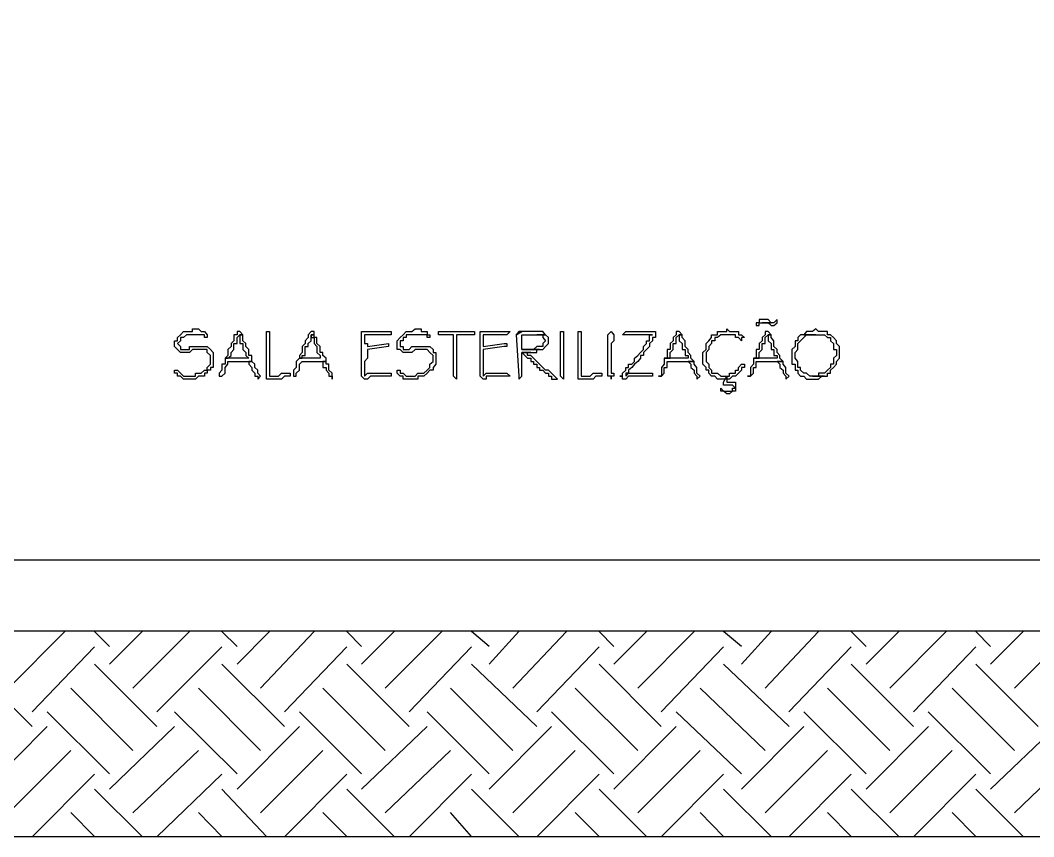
# Model space of a CAD drawing. Header units: millimetres. Extents: x -518.8 to -461.2, y 3.5 to 44.2.
# Drawn here: x -467.855 to -465.681, y 36.909 to 38.66 of the extents above; entities that cross this region are included whole.
import ezdxf

# ---------------------------------------------------------------- set-up
doc = ezdxf.new("R2010")
doc.units = ezdxf.units.MM
doc.header["$MEASUREMENT"] = 0
for name, color, linetype in [('10', 10, 'Continuous'), ('6', 6, 'Continuous'), ('MYSOLIDS', 7, 'Continuous')]:
    doc.layers.add(name, color=color, linetype=linetype)

msp = doc.modelspace()

# ---------------------------------------------------------------- linework, layer by layer
at = {"layer": '10'}
for points in [[(-464.7361, 37.3496), (-469.0963, 37.3496), (-469.0963, 37.3496), (-469.0963, 40.3097)], [(-464.9331, 40.3097), (-464.9331, 37.5022), (-468.9436, 37.5022), (-468.9436, 40.3097)]]:
    msp.add_lwpolyline(points, dxfattribs=at)
at = {"layer": '6'}
for points in [[(-461.203, 40.2578), (-461.203, 39.8436), (-461.8835, 39.8436), (-461.8835, 36.909), (-469.5293, 36.909), (-469.5293, 39.7864), (-480.5489, 39.7864), (-480.5489, 40.2067)], [(-467.8805, 37.2278), (-467.7594, 37.3488)], [(-467.6639, 37.3172), (-467.6963, 37.3488)], [(-467.6639, 37.2789), (-467.594, 37.3488)], [(-467.6136, 37.2278), (-467.4925, 37.3488)], [(-467.3902, 37.3172), (-467.4226, 37.3488)], [(-467.3902, 37.2789), (-467.3203, 37.3488)], [(-467.3399, 37.2278), (-467.2248, 37.3488)], [(-467.1233, 37.3172), (-467.1549, 37.3488)], [(-467.1233, 37.2789), (-467.0534, 37.3488)], [(-467.0722, 37.2278), (-466.9511, 37.3488)], [(-466.8496, 37.3172), (-466.8872, 37.3488)], [(-466.8496, 37.2789), (-466.7857, 37.3488)], [(-466.7985, 37.2278), (-466.6835, 37.3488)], [(-466.582, 37.3172), (-466.6136, 37.3488)], [(-466.582, 37.2789), (-466.5121, 37.3488)], [(-466.5308, 37.2278), (-466.4098, 37.3488)], [(-466.3083, 37.3172), (-466.3466, 37.3488)], [(-466.3083, 37.2789), (-466.2444, 37.3488)], [(-466.2572, 37.2278), (-466.1429, 37.3488)], [(-466.0406, 37.3172), (-466.073, 37.3488)], [(-466.0406, 37.2789), (-465.9707, 37.3488)], [(-465.9902, 37.2278), (-465.8692, 37.3488)], [(-465.7737, 37.3172), (-465.8053, 37.3488)], [(-465.7737, 37.2789), (-465.7038, 37.3488)], [(-465.7226, 37.2278), (-465.6015, 37.3488)], [(-467.8301, 37.1766), (-467.6963, 37.3165)], [(-467.5624, 37.1766), (-467.4226, 37.3165)], [(-467.2887, 37.1766), (-467.1549, 37.3165)], [(-467.0211, 37.1766), (-466.8872, 37.3165)], [(-466.7474, 37.1766), (-466.6136, 37.3165)], [(-466.4805, 37.1766), (-466.3466, 37.3165)], [(-466.2068, 37.1766), (-466.073, 37.3165)], [(-465.9391, 37.1766), (-465.8053, 37.3165)], [(-467.8301, 37.1451), (-467.9632, 37.2789)], [(-467.5624, 37.1451), (-467.6963, 37.2789)], [(-467.2887, 37.1451), (-467.4226, 37.2789)], [(-467.0211, 37.1451), (-467.1549, 37.2789)], [(-466.7474, 37.1451), (-466.8872, 37.2789)], [(-466.4805, 37.1451), (-466.6136, 37.2789)], [(-466.206, 37.1451), (-466.3466, 37.2789)], [(-465.9391, 37.1451), (-466.073, 37.2789)], [(-465.6714, 37.1451), (-465.8053, 37.2789)], [(-467.6136, 37.0939), (-467.7466, 37.2278)], [(-467.3399, 37.0939), (-467.473, 37.2278)], [(-467.0722, 37.0939), (-467.206, 37.2278)], [(-466.7985, 37.0939), (-466.9324, 37.2278)], [(-466.5308, 37.0939), (-466.6647, 37.2278)], [(-466.2572, 37.0939), (-466.397, 37.2278)], [(-465.9902, 37.0939), (-466.1233, 37.2278)], [(-465.7226, 37.0939), (-465.8564, 37.2278)], [(-467.6639, 37.0436), (-467.7978, 37.1766)], [(-467.3902, 37.0436), (-467.5241, 37.1766)], [(-467.1233, 37.0436), (-467.2564, 37.1766)], [(-466.8496, 37.0436), (-466.9827, 37.1766)], [(-466.582, 37.0436), (-466.7158, 37.1766)], [(-466.3083, 37.0436), (-466.4481, 37.1766)], [(-466.0406, 37.0436), (-466.1745, 37.1766)], [(-465.7737, 37.0436), (-465.9075, 37.1766)], [(-467.9316, 37.0112), (-467.7978, 37.1451)], [(-467.6639, 37.0112), (-467.5241, 37.1451)], [(-467.3902, 37.0112), (-467.2564, 37.1451)], [(-467.1233, 37.0112), (-466.9827, 37.1451)], [(-466.8496, 37.0112), (-466.7158, 37.1451)], [(-466.582, 37.0112), (-466.4481, 37.1451)], [(-466.3083, 37.0112), (-466.1745, 37.1451)], [(-466.0406, 37.0112), (-465.9068, 37.1451)], [(-465.7737, 37.0112), (-465.6331, 37.1451)], [(-467.8805, 36.9601), (-467.7466, 37.0939)], [(-467.6136, 36.9601), (-467.473, 37.0939)], [(-467.3399, 36.9601), (-467.206, 37.0939)], [(-467.0722, 36.9601), (-466.9324, 37.0939)], [(-466.7985, 36.9601), (-466.6647, 37.0939)], [(-466.5308, 36.9601), (-466.397, 37.0939)], [(-466.2572, 36.9601), (-466.1233, 37.0939)], [(-465.9902, 36.9601), (-465.8564, 37.0939)], [(-465.7226, 36.9601), (-465.5827, 37.0939)], [(-467.8301, 36.909), (-467.6963, 37.0428)], [(-467.5624, 36.909), (-467.4226, 37.0428)], [(-467.2887, 36.909), (-467.1549, 37.0428)], [(-467.0211, 36.909), (-466.8872, 37.0428)], [(-466.7474, 36.909), (-466.6136, 37.0428)], [(-466.4805, 36.909), (-466.3466, 37.0428)], [(-466.2068, 36.909), (-466.073, 37.0428)], [(-465.9391, 36.909), (-465.8053, 37.0428)], [(-467.594, 36.9097), (-467.6963, 37.0112)], [(-467.3271, 36.9097), (-467.4226, 37.0112)], [(-467.0534, 36.9097), (-467.1549, 37.0112)], [(-466.7857, 36.9097), (-466.8872, 37.0112)], [(-466.5121, 36.9097), (-466.6136, 37.0112)], [(-466.2444, 36.9097), (-466.3466, 37.0112)], [(-465.9707, 36.9097), (-466.073, 37.0112)], [(-465.7038, 36.9097), (-465.8053, 37.0112)], [(-467.6963, 36.9097), (-467.7466, 36.9609)], [(-467.4226, 36.9097), (-467.473, 36.9609)], [(-467.1549, 36.9097), (-467.206, 36.9609)], [(-466.8872, 36.9097), (-466.9324, 36.9609)], [(-466.6136, 36.9097), (-466.6647, 36.9609)], [(-466.3466, 36.9097), (-466.397, 36.9609)], [(-466.073, 36.9097), (-466.1233, 36.9609)], [(-465.8053, 36.9097), (-465.8564, 36.9609)]]:
    msp.add_lwpolyline(points, dxfattribs=at)
at = {"layer": 'MYSOLIDS'}
for points in [[(-466.2639, 38.018), (-466.2639, 38.018), (-466.2639, 38.018), (-466.2699, 38.018), (-466.2699, 38.0112), (-466.2767, 38.0112), (-466.2767, 38.0052), (-466.2699, 38.0052), (-466.2699, 38.0052), (-466.2699, 38.0112), (-466.2639, 38.0112), (-466.2639, 38.0112), (-466.2444, 38.0112), (-466.2511, 38.018), (-466.2511, 38.018), (-466.2572, 38.018), (-466.2639, 38.018), (-466.2639, 38.018)], [(-466.2444, 38.0112), (-466.2639, 38.0112), (-466.2639, 38.0112), (-466.2572, 38.0112), (-466.2444, 38.0112), (-466.2444, 38.0112), (-466.2444, 38.0112), (-466.2444, 38.0112)], [(-466.2316, 38.018), (-466.2316, 38.018), (-466.2316, 38.018), (-466.2384, 38.0112), (-466.2444, 38.0112), (-466.2572, 38.0112), (-466.2511, 38.0112), (-466.2511, 38.0112), (-466.2444, 38.0052), (-466.2444, 38.0052), (-466.2444, 38.0052), (-466.2384, 38.0052), (-466.2316, 38.0112), (-466.2316, 38.0112), (-466.2316, 38.018), (-466.2316, 38.018), (-466.2316, 38.018), (-466.2316, 38.018)], [(-467.4542, 37.9797), (-467.4602, 37.9797), (-467.4602, 37.9797), (-467.4602, 37.9857), (-467.4602, 37.9857), (-467.4669, 37.9857), (-467.4669, 37.9857), (-467.473, 37.9857), (-467.4797, 37.9857), (-467.4797, 37.9857), (-467.4857, 37.9857), (-467.4857, 37.9857), (-467.4925, 37.9857), (-467.4985, 37.9857), (-467.4985, 37.9857), (-467.5053, 37.9797), (-467.5113, 37.9797), (-467.5113, 37.9729), (-467.5113, 37.9729), (-467.5181, 37.9669), (-467.5181, 37.9669), (-467.5113, 37.9601), (-467.5113, 37.9601), (-467.5113, 37.9541), (-467.5053, 37.9541), (-467.5053, 37.9541), (-467.4985, 37.9541), (-467.4925, 37.9541), (-467.4925, 37.9601), (-467.4857, 37.9601), (-467.4857, 37.9601), (-467.4797, 37.9601), (-467.473, 37.9601), (-467.4669, 37.9601), (-467.4669, 37.9601), (-467.4602, 37.9601), (-467.4542, 37.9601), (-467.4542, 37.9601), (-467.4474, 37.9541), (-467.4474, 37.9541), (-467.4414, 37.9473), (-467.4414, 37.9473), (-467.4414, 37.9413), (-467.4414, 37.9353), (-467.4414, 37.9353), (-467.4414, 37.9285), (-467.4414, 37.9285), (-467.4414, 37.9225), (-467.4414, 37.9157), (-467.4474, 37.9157), (-467.4474, 37.9097), (-467.4542, 37.9097), (-467.4542, 37.903), (-467.4542, 37.903), (-467.4602, 37.903), (-467.4602, 37.8969), (-467.4669, 37.8969), (-467.473, 37.8969), (-467.473, 37.8969), (-467.4797, 37.8902), (-467.4857, 37.8902), (-467.4925, 37.8902), (-467.4925, 37.8902), (-467.4985, 37.8902), (-467.4985, 37.8902), (-467.5053, 37.8902), (-467.5113, 37.8969), (-467.5181, 37.8969), (-467.5181, 37.8969), (-467.5181, 37.903), (-467.5241, 37.903), (-467.5241, 37.9097), (-467.5241, 37.9097), (-467.5241, 37.9097), (-467.5241, 37.9097), (-467.5241, 37.9097), (-467.5241, 37.9097), (-467.5181, 37.9097), (-467.5181, 37.9097), (-467.5181, 37.9097), (-467.5181, 37.9097), (-467.5113, 37.903), (-467.5113, 37.903), (-467.5113, 37.903), (-467.5053, 37.8969), (-467.4985, 37.8969), (-467.4985, 37.8969), (-467.4925, 37.8969), (-467.4857, 37.8969), (-467.4797, 37.8969), (-467.4797, 37.903), (-467.473, 37.903), (-467.4669, 37.903), (-467.4669, 37.903), (-467.4602, 37.9097), (-467.4602, 37.9097), (-467.4542, 37.9097), (-467.4542, 37.9157), (-467.4542, 37.9157), (-467.4474, 37.9225), (-467.4474, 37.9285), (-467.4474, 37.9285), (-467.4474, 37.9353), (-467.4474, 37.9413), (-467.4474, 37.9413), (-467.4542, 37.9473), (-467.4542, 37.9473), (-467.4542, 37.9541), (-467.4602, 37.9541), (-467.4669, 37.9541), (-467.4669, 37.9541), (-467.4669, 37.9541), (-467.473, 37.9541), (-467.4797, 37.9541), (-467.4857, 37.9541), (-467.4925, 37.9473), (-467.4925, 37.9473), (-467.4985, 37.9473), (-467.5053, 37.9473), (-467.5053, 37.9473), (-467.5113, 37.9473), (-467.5181, 37.9541), (-467.5181, 37.9541), (-467.5181, 37.9541), (-467.5241, 37.9601), (-467.5241, 37.9669), (-467.5241, 37.9669), (-467.5241, 37.9729), (-467.5181, 37.9729), (-467.5181, 37.9797), (-467.5181, 37.9797), (-467.5113, 37.9857), (-467.5113, 37.9857), (-467.5053, 37.9924), (-467.5053, 37.9924), (-467.4985, 37.9924), (-467.4925, 37.9924), (-467.4857, 37.9924), (-467.4857, 37.9985), (-467.4797, 37.9985), (-467.4797, 37.9985), (-467.473, 37.9985), (-467.4669, 37.9924), (-467.4669, 37.9924), (-467.4602, 37.9924), (-467.4542, 37.9857), (-467.4542, 37.9857), (-467.4542, 37.9857), (-467.4542, 37.9797), (-467.4542, 37.9797), (-467.4542, 37.9797), (-467.4542, 37.9797), (-467.4542, 37.9797), (-467.4542, 37.9797), (-467.4542, 37.9797)], [(-467.3775, 37.9857), (-467.3842, 37.9857), (-467.3842, 37.9797), (-467.3842, 37.9797), (-467.3842, 37.9729), (-467.3842, 37.9669), (-467.3775, 37.9669), (-467.3775, 37.9601), (-467.3775, 37.9541), (-467.3775, 37.9541), (-467.3714, 37.9473), (-467.3714, 37.9413), (-467.3714, 37.9413), (-467.3647, 37.9353), (-467.4098, 37.9353), (-467.4158, 37.9353), (-467.4158, 37.9285), (-467.4158, 37.9225), (-467.4226, 37.9225), (-467.4226, 37.9157), (-467.4226, 37.9157), (-467.4226, 37.9097), (-467.4286, 37.903), (-467.4286, 37.8969), (-467.4286, 37.8969), (-467.4286, 37.8969), (-467.4226, 37.8969), (-467.4226, 37.8969), (-467.4226, 37.8969), (-467.4158, 37.903), (-467.4158, 37.9097), (-467.4158, 37.9097), (-467.4158, 37.9157), (-467.4158, 37.9157), (-467.4098, 37.9225), (-467.4098, 37.9285), (-467.3647, 37.9285), (-467.3587, 37.9285), (-467.3587, 37.9353), (-467.3587, 37.9413), (-467.3647, 37.9413), (-467.3647, 37.9473), (-467.3647, 37.9473), (-467.3647, 37.9541), (-467.3714, 37.9601), (-467.3714, 37.9601), (-467.3714, 37.9669), (-467.3714, 37.9669), (-467.3775, 37.9729), (-467.3775, 37.9729), (-467.3775, 37.9797), (-467.3775, 37.9797), (-467.3775, 37.9857), (-467.3775, 37.9857)], [(-467.3842, 37.9924), (-467.3902, 37.9924), (-467.3902, 37.9924), (-467.3902, 37.9924), (-467.3902, 37.9857), (-467.397, 37.9857), (-467.397, 37.9797), (-467.397, 37.9729), (-467.403, 37.9669), (-467.403, 37.9601), (-467.4098, 37.9541), (-467.4098, 37.9541), (-467.4098, 37.9473), (-467.4098, 37.9473), (-467.4098, 37.9413), (-467.4158, 37.9353), (-467.4158, 37.9353), (-467.4098, 37.9353), (-467.4098, 37.9353), (-467.403, 37.9413), (-467.403, 37.9413), (-467.403, 37.9473), (-467.397, 37.9541), (-467.397, 37.9541), (-467.397, 37.9601), (-467.397, 37.9601), (-467.397, 37.9669), (-467.3902, 37.9669), (-467.3902, 37.9729), (-467.3902, 37.9797), (-467.3842, 37.9857), (-467.3775, 37.9857), (-467.3842, 37.9924), (-467.3842, 37.9924), (-467.3842, 37.9924), (-467.3842, 37.9924)], [(-467.3203, 37.8969), (-467.3143, 37.8969), (-467.3075, 37.8969), (-467.3075, 37.8969), (-467.3015, 37.8969), (-467.2948, 37.903), (-467.2948, 37.903), (-467.2887, 37.903), (-467.282, 37.903), (-467.282, 37.903), (-467.276, 37.903), (-467.276, 37.903), (-467.276, 37.903), (-467.276, 37.8969), (-467.276, 37.8969), (-467.276, 37.8969), (-467.282, 37.8969), (-467.282, 37.8969), (-467.2887, 37.8969), (-467.2887, 37.8969), (-467.2948, 37.8902), (-467.2948, 37.8902), (-467.3015, 37.8902), (-467.3075, 37.8902), (-467.3143, 37.8902), (-467.3143, 37.8902), (-467.3203, 37.8902), (-467.3203, 37.8902), (-467.3203, 37.8902), (-467.3271, 37.8902), (-467.3271, 37.8902), (-467.3271, 37.8969), (-467.3271, 37.8969), (-467.3271, 37.903), (-467.3271, 37.903), (-467.3271, 37.9097), (-467.3271, 37.9097), (-467.3271, 37.9157), (-467.3271, 37.9225), (-467.3271, 37.9225), (-467.3271, 37.9285), (-467.3271, 37.9353), (-467.3271, 37.9413), (-467.3271, 37.9413), (-467.3271, 37.9473), (-467.3271, 37.9473), (-467.3271, 37.9541), (-467.3271, 37.9601), (-467.3271, 37.9669), (-467.3271, 37.9669), (-467.3271, 37.9729), (-467.3271, 37.9797), (-467.3271, 37.9797), (-467.3271, 37.9857), (-467.3271, 37.9857), (-467.3271, 37.9924), (-467.3271, 37.9924), (-467.3271, 37.9924), (-467.3271, 37.9924), (-467.3203, 37.9924), (-467.3203, 37.9924), (-467.3203, 37.9924), (-467.3203, 37.9924), (-467.3203, 37.9857), (-467.3203, 37.9857), (-467.3203, 37.9797), (-467.3203, 37.9729), (-467.3203, 37.9669), (-467.3203, 37.9669), (-467.3203, 37.9601), (-467.3203, 37.9541), (-467.3203, 37.9473), (-467.3203, 37.9473), (-467.3203, 37.9413), (-467.3203, 37.9413), (-467.3203, 37.9353), (-467.3203, 37.9285), (-467.3203, 37.9225), (-467.3203, 37.9225), (-467.3203, 37.9225), (-467.3203, 37.9157), (-467.3203, 37.9097), (-467.3203, 37.903), (-467.3203, 37.903), (-467.3203, 37.8969), (-467.3203, 37.8969), (-467.3203, 37.8969), (-467.3203, 37.8969)], [(-467.2248, 37.9857), (-467.2316, 37.9857), (-467.2316, 37.9797), (-467.2248, 37.9797), (-467.2248, 37.9729), (-467.2248, 37.9669), (-467.2248, 37.9669), (-467.2188, 37.9601), (-467.2188, 37.9541), (-467.2188, 37.9541), (-467.2188, 37.9473), (-467.2121, 37.9413), (-467.2121, 37.9413), (-467.2121, 37.9353), (-467.2504, 37.9353), (-467.2564, 37.9353), (-467.2632, 37.9285), (-467.2632, 37.9225), (-467.2632, 37.9225), (-467.2632, 37.9157), (-467.2632, 37.9157), (-467.2692, 37.9097), (-467.2692, 37.903), (-467.2692, 37.8969), (-467.2692, 37.8969), (-467.2692, 37.8969), (-467.2632, 37.8969), (-467.2632, 37.8969), (-467.2632, 37.8969), (-467.2632, 37.903), (-467.2564, 37.9097), (-467.2564, 37.9097), (-467.2564, 37.9157), (-467.2564, 37.9157), (-467.2564, 37.9225), (-467.2504, 37.9285), (-467.206, 37.9285), (-467.1993, 37.9285), (-467.1993, 37.9353), (-467.206, 37.9413), (-467.206, 37.9413), (-467.206, 37.9473), (-467.2121, 37.9473), (-467.2121, 37.9541), (-467.2121, 37.9601), (-467.2121, 37.9601), (-467.2188, 37.9669), (-467.2188, 37.9669), (-467.2188, 37.9729), (-467.2188, 37.9729), (-467.2188, 37.9797), (-467.2248, 37.9797), (-467.2248, 37.9857), (-467.2248, 37.9857)], [(-467.2316, 37.9924), (-467.2316, 37.9924), (-467.2316, 37.9924), (-467.2316, 37.9924), (-467.2376, 37.9857), (-467.2376, 37.9857), (-467.2376, 37.9797), (-467.2444, 37.9729), (-467.2444, 37.9669), (-467.2504, 37.9601), (-467.2504, 37.9541), (-467.2504, 37.9541), (-467.2504, 37.9473), (-467.2504, 37.9473), (-467.2564, 37.9413), (-467.2564, 37.9353), (-467.2564, 37.9353), (-467.2504, 37.9353), (-467.2504, 37.9353), (-467.2504, 37.9413), (-467.2444, 37.9413), (-467.2444, 37.9473), (-467.2444, 37.9541), (-467.2444, 37.9541), (-467.2444, 37.9601), (-467.2376, 37.9601), (-467.2376, 37.9669), (-467.2376, 37.9669), (-467.2316, 37.9729), (-467.2316, 37.9797), (-467.2316, 37.9857), (-467.2248, 37.9857), (-467.2248, 37.9924), (-467.2248, 37.9924), (-467.2316, 37.9924), (-467.2316, 37.9924)], [(-467.1105, 37.9601), (-467.0654, 37.9669), (-467.0654, 37.9669), (-467.0654, 37.9669), (-467.0654, 37.9669), (-467.0654, 37.9601), (-467.0654, 37.9601), (-467.0654, 37.9601), (-467.0654, 37.9601), (-467.0654, 37.9601), (-467.0654, 37.9601), (-467.1105, 37.9541), (-467.1105, 37.9541), (-467.1105, 37.9541), (-467.1105, 37.9473), (-467.1105, 37.9473), (-467.1105, 37.9473), (-467.1105, 37.9413), (-467.1105, 37.9353), (-467.1166, 37.9285), (-467.1166, 37.9285), (-467.1166, 37.9225), (-467.1166, 37.9225), (-467.1166, 37.9157), (-467.1166, 37.9097), (-467.1166, 37.903), (-467.1166, 37.903), (-467.1166, 37.8969), (-467.1105, 37.903), (-467.1038, 37.903), (-467.1038, 37.903), (-467.0978, 37.903), (-467.091, 37.903), (-467.085, 37.903), (-467.085, 37.903), (-467.0782, 37.903), (-467.0782, 37.903), (-467.0722, 37.903), (-467.0654, 37.903), (-467.0654, 37.903), (-467.0594, 37.903), (-467.0594, 37.903), (-467.0594, 37.8969), (-467.0594, 37.8969), (-467.0594, 37.8969), (-467.0654, 37.8969), (-467.0722, 37.8969), (-467.0782, 37.8969), (-467.0782, 37.8969), (-467.085, 37.8969), (-467.085, 37.8969), (-467.091, 37.8969), (-467.0978, 37.8969), (-467.1038, 37.8969), (-467.1038, 37.8969), (-467.1105, 37.8902), (-467.1105, 37.8902), (-467.1166, 37.8902), (-467.1166, 37.8902), (-467.1233, 37.8969), (-467.1233, 37.8969), (-467.1233, 37.8969), (-467.1233, 37.8969), (-467.1233, 37.903), (-467.1233, 37.903), (-467.1233, 37.9097), (-467.1233, 37.9157), (-467.1233, 37.9157), (-467.1233, 37.9225), (-467.1233, 37.9285), (-467.1233, 37.9353), (-467.1233, 37.9353), (-467.1233, 37.9413), (-467.1233, 37.9473), (-467.1233, 37.9473), (-467.1233, 37.9541), (-467.1233, 37.9601), (-467.1233, 37.9601), (-467.1233, 37.9669), (-467.1233, 37.9729), (-467.1233, 37.9797), (-467.1233, 37.9797), (-467.1233, 37.9857), (-467.1233, 37.9857), (-467.1233, 37.9857), (-467.1233, 37.9924), (-467.1233, 37.9924), (-467.1166, 37.9924), (-467.1166, 37.9924), (-467.1105, 37.9924), (-467.1038, 37.9924), (-467.1038, 37.9924), (-467.1038, 37.9924), (-467.0978, 37.9924), (-467.091, 37.9924), (-467.091, 37.9924), (-467.085, 37.9924), (-467.0782, 37.9924), (-467.0782, 37.9924), (-467.0722, 37.9924), (-467.0654, 37.9924), (-467.0654, 37.9924), (-467.0654, 37.9924), (-467.0594, 37.9924), (-467.0594, 37.9924), (-467.0594, 37.9924), (-467.0594, 37.9924), (-467.0594, 37.9924), (-467.0594, 37.9857), (-467.0654, 37.9857), (-467.0654, 37.9857), (-467.0722, 37.9857), (-467.0782, 37.9857), (-467.085, 37.9857), (-467.091, 37.9857), (-467.0978, 37.9857), (-467.1038, 37.9857), (-467.1105, 37.9857), (-467.1105, 37.9857), (-467.1166, 37.9857), (-467.1166, 37.9797), (-467.1166, 37.9729), (-467.1166, 37.9729), (-467.1166, 37.9669), (-467.1105, 37.9669), (-467.1105, 37.9601), (-467.1105, 37.9601), (-467.1105, 37.9601), (-467.1105, 37.9601)], [(-466.9827, 37.9797), (-466.9827, 37.9797), (-466.9827, 37.9797), (-466.9827, 37.9857), (-466.9827, 37.9857), (-466.9895, 37.9857), (-466.9895, 37.9857), (-466.9955, 37.9857), (-467.0023, 37.9857), (-467.0023, 37.9857), (-467.0083, 37.9857), (-467.0151, 37.9857), (-467.0151, 37.9857), (-467.0211, 37.9857), (-467.0278, 37.9857), (-467.0278, 37.9797), (-467.0339, 37.9797), (-467.0339, 37.9729), (-467.0406, 37.9729), (-467.0406, 37.9669), (-467.0406, 37.9669), (-467.0406, 37.9601), (-467.0339, 37.9601), (-467.0339, 37.9541), (-467.0278, 37.9541), (-467.0278, 37.9541), (-467.0211, 37.9541), (-467.0211, 37.9541), (-467.0151, 37.9601), (-467.0083, 37.9601), (-467.0083, 37.9601), (-467.0023, 37.9601), (-466.9955, 37.9601), (-466.9955, 37.9601), (-466.9895, 37.9601), (-466.9827, 37.9601), (-466.9827, 37.9601), (-466.9767, 37.9601), (-466.9699, 37.9541), (-466.9699, 37.9541), (-466.9699, 37.9473), (-466.9639, 37.9473), (-466.9639, 37.9413), (-466.9639, 37.9353), (-466.9639, 37.9353), (-466.9639, 37.9285), (-466.9639, 37.9285), (-466.9639, 37.9225), (-466.9699, 37.9157), (-466.9699, 37.9157), (-466.9699, 37.9097), (-466.9767, 37.9097), (-466.9827, 37.903), (-466.9827, 37.903), (-466.9827, 37.903), (-466.9895, 37.8969), (-466.9895, 37.8969), (-466.9955, 37.8969), (-467.0023, 37.8969), (-467.0023, 37.8902), (-467.0083, 37.8902), (-467.0151, 37.8902), (-467.0211, 37.8902), (-467.0211, 37.8902), (-467.0278, 37.8902), (-467.0339, 37.8902), (-467.0339, 37.8969), (-467.0406, 37.8969), (-467.0406, 37.8969), (-467.0466, 37.903), (-467.0466, 37.903), (-467.0466, 37.9097), (-467.0466, 37.9097), (-467.0466, 37.9097), (-467.0466, 37.9097), (-467.0466, 37.9097), (-467.0466, 37.9097), (-467.0406, 37.9097), (-467.0406, 37.9097), (-467.0406, 37.9097), (-467.0406, 37.9097), (-467.0406, 37.903), (-467.0339, 37.903), (-467.0339, 37.903), (-467.0278, 37.8969), (-467.0278, 37.8969), (-467.0211, 37.8969), (-467.0151, 37.8969), (-467.0083, 37.8969), (-467.0083, 37.8969), (-467.0023, 37.903), (-466.9955, 37.903), (-466.9955, 37.903), (-466.9895, 37.903), (-466.9827, 37.9097), (-466.9827, 37.9097), (-466.9827, 37.9097), (-466.9767, 37.9157), (-466.9767, 37.9157), (-466.9767, 37.9225), (-466.9699, 37.9285), (-466.9699, 37.9285), (-466.9699, 37.9353), (-466.9699, 37.9413), (-466.9699, 37.9413), (-466.9767, 37.9473), (-466.9767, 37.9473), (-466.9827, 37.9541), (-466.9827, 37.9541), (-466.9895, 37.9541), (-466.9895, 37.9541), (-466.9955, 37.9541), (-466.9955, 37.9541), (-467.0023, 37.9541), (-467.0083, 37.9541), (-467.0151, 37.9473), (-467.0211, 37.9473), (-467.0211, 37.9473), (-467.0278, 37.9473), (-467.0339, 37.9473), (-467.0339, 37.9473), (-467.0406, 37.9541), (-467.0406, 37.9541), (-467.0466, 37.9541), (-467.0466, 37.9601), (-467.0466, 37.9669), (-467.0466, 37.9669), (-467.0466, 37.9729), (-467.0466, 37.9729), (-467.0406, 37.9797), (-467.0406, 37.9797), (-467.0339, 37.9857), (-467.0339, 37.9857), (-467.0278, 37.9924), (-467.0278, 37.9924), (-467.0211, 37.9924), (-467.0211, 37.9924), (-467.0151, 37.9924), (-467.0083, 37.9985), (-467.0023, 37.9985), (-467.0023, 37.9985), (-466.9955, 37.9985), (-466.9955, 37.9924), (-466.9895, 37.9924), (-466.9827, 37.9924), (-466.9827, 37.9857), (-466.9767, 37.9857), (-466.9767, 37.9857), (-466.9767, 37.9797), (-466.9767, 37.9797), (-466.9827, 37.9797), (-466.9827, 37.9797), (-466.9827, 37.9797), (-466.9827, 37.9797), (-466.9827, 37.9797)], [(-466.8872, 37.9924), (-466.8872, 37.9924), (-466.8812, 37.9924), (-466.8812, 37.9924), (-466.8812, 37.9924), (-466.8812, 37.9924), (-466.8812, 37.9857), (-466.8812, 37.9857), (-466.8872, 37.9857), (-466.8872, 37.9857), (-466.9196, 37.9857), (-466.9196, 37.8969), (-466.9196, 37.8969), (-466.9196, 37.8969), (-466.9196, 37.8902), (-466.9196, 37.8902), (-466.9256, 37.8969), (-466.9256, 37.8969), (-466.9256, 37.8969), (-466.9256, 37.8969), (-466.9256, 37.9857), (-466.9256, 37.9857), (-466.9324, 37.9857), (-466.9384, 37.9857), (-466.9451, 37.9857), (-466.9511, 37.9857), (-466.9511, 37.9857), (-466.9511, 37.9857), (-466.9579, 37.9857), (-466.9579, 37.9857), (-466.9579, 37.9857), (-466.9579, 37.9857), (-466.9579, 37.9924), (-466.9579, 37.9924), (-466.9511, 37.9924), (-466.9511, 37.9924), (-466.9511, 37.9924), (-466.9451, 37.9924), (-466.9384, 37.9924), (-466.9384, 37.9924), (-466.9324, 37.9924), (-466.9256, 37.9924), (-466.9256, 37.9924), (-466.8872, 37.9924), (-466.8872, 37.9924), (-466.8872, 37.9924)], [(-466.8624, 37.9601), (-466.8173, 37.9669), (-466.8173, 37.9669), (-466.8113, 37.9669), (-466.8113, 37.9669), (-466.8113, 37.9601), (-466.8113, 37.9601), (-466.8113, 37.9601), (-466.8113, 37.9601), (-466.8173, 37.9601), (-466.8173, 37.9601), (-466.8624, 37.9541), (-466.8624, 37.9541), (-466.8624, 37.9541), (-466.8624, 37.9473), (-466.8624, 37.9473), (-466.8624, 37.9473), (-466.8624, 37.9413), (-466.8624, 37.9353), (-466.8624, 37.9285), (-466.8624, 37.9285), (-466.8624, 37.9225), (-466.8624, 37.9225), (-466.8624, 37.9157), (-466.8624, 37.9097), (-466.8624, 37.903), (-466.8624, 37.903), (-466.8624, 37.8969), (-466.8557, 37.903), (-466.8557, 37.903), (-466.8496, 37.903), (-466.8429, 37.903), (-466.8369, 37.903), (-466.8369, 37.903), (-466.8369, 37.903), (-466.8301, 37.903), (-466.8241, 37.903), (-466.8173, 37.903), (-466.8173, 37.903), (-466.8113, 37.903), (-466.8113, 37.903), (-466.8113, 37.903), (-466.8045, 37.8969), (-466.8045, 37.8969), (-466.8113, 37.8969), (-466.8113, 37.8969), (-466.8173, 37.8969), (-466.8241, 37.8969), (-466.8241, 37.8969), (-466.8301, 37.8969), (-466.8369, 37.8969), (-466.8369, 37.8969), (-466.8429, 37.8969), (-466.8496, 37.8969), (-466.8557, 37.8969), (-466.8557, 37.8902), (-466.8624, 37.8902), (-466.8624, 37.8902), (-466.8624, 37.8902), (-466.8684, 37.8969), (-466.8684, 37.8969), (-466.8684, 37.8969), (-466.8684, 37.8969), (-466.8684, 37.903), (-466.8684, 37.903), (-466.8684, 37.9097), (-466.8684, 37.9157), (-466.8684, 37.9157), (-466.8684, 37.9225), (-466.8684, 37.9285), (-466.8684, 37.9353), (-466.8684, 37.9353), (-466.8684, 37.9413), (-466.8684, 37.9473), (-466.8684, 37.9473), (-466.8684, 37.9541), (-466.8684, 37.9601), (-466.8684, 37.9601), (-466.8684, 37.9669), (-466.8684, 37.9729), (-466.8684, 37.9797), (-466.8684, 37.9797), (-466.8684, 37.9857), (-466.8684, 37.9857), (-466.8684, 37.9857), (-466.8684, 37.9924), (-466.8684, 37.9924), (-466.8624, 37.9924), (-466.8624, 37.9924), (-466.8557, 37.9924), (-466.8557, 37.9924), (-466.8496, 37.9924), (-466.8496, 37.9924), (-466.8429, 37.9924), (-466.8369, 37.9924), (-466.8369, 37.9924), (-466.8301, 37.9924), (-466.8301, 37.9924), (-466.8241, 37.9924), (-466.8173, 37.9924), (-466.8173, 37.9924), (-466.8113, 37.9924), (-466.8113, 37.9924), (-466.8113, 37.9924), (-466.8113, 37.9924), (-466.8045, 37.9924), (-466.8045, 37.9924), (-466.8045, 37.9924), (-466.8113, 37.9857), (-466.8113, 37.9857), (-466.8173, 37.9857), (-466.8241, 37.9857), (-466.8301, 37.9857), (-466.8369, 37.9857), (-466.8369, 37.9857), (-466.8429, 37.9857), (-466.8496, 37.9857), (-466.8557, 37.9857), (-466.8624, 37.9857), (-466.8624, 37.9857), (-466.8624, 37.9797), (-466.8624, 37.9729), (-466.8624, 37.9729), (-466.8624, 37.9669), (-466.8624, 37.9669), (-466.8624, 37.9601), (-466.8624, 37.9601), (-466.8624, 37.9601), (-466.8624, 37.9601)], [(-466.7474, 37.9924), (-466.7474, 37.9924), (-466.7542, 37.9924), (-466.7602, 37.9924), (-466.7602, 37.9924), (-466.7669, 37.9924), (-466.7669, 37.9924), (-466.773, 37.9924), (-466.779, 37.9924), (-466.779, 37.9924), (-466.7918, 37.9857), (-466.7857, 37.8969), (-466.7857, 37.8969), (-466.7857, 37.8902), (-466.779, 37.8969), (-466.779, 37.8969), (-466.779, 37.8969), (-466.779, 37.9473), (-466.7602, 37.9473), (-466.7542, 37.9473), (-466.7474, 37.9473), (-466.7474, 37.9541), (-466.7414, 37.9541), (-466.7414, 37.9541), (-466.779, 37.9541), (-466.779, 37.9857), (-466.779, 37.9857), (-466.779, 37.9857), (-466.773, 37.9857), (-466.7669, 37.9857), (-466.7602, 37.9857), (-466.7602, 37.9857), (-466.7542, 37.9857), (-466.7474, 37.9857), (-466.7286, 37.9857), (-466.7286, 37.9857), (-466.7346, 37.9924), (-466.7414, 37.9924), (-466.7414, 37.9924), (-466.7474, 37.9924), (-466.7474, 37.9924)], [(-466.7857, 37.9924), (-466.7857, 37.9924), (-466.7918, 37.9857), (-466.779, 37.9924), (-466.7857, 37.9924), (-466.7857, 37.9924), (-466.7857, 37.9924)], [(-466.7286, 37.9857), (-466.7474, 37.9857), (-466.7474, 37.9857), (-466.7414, 37.9857), (-466.7414, 37.9857), (-466.7346, 37.9857), (-466.7346, 37.9797), (-466.7346, 37.9797), (-466.7286, 37.9729), (-466.7286, 37.9729), (-466.7346, 37.9669), (-466.7346, 37.9669), (-466.7346, 37.9601), (-466.7414, 37.9601), (-466.7414, 37.9601), (-466.7474, 37.9601), (-466.7542, 37.9541), (-466.7542, 37.9541), (-466.7602, 37.9541), (-466.7669, 37.9541), (-466.773, 37.9541), (-466.773, 37.9541), (-466.779, 37.9541), (-466.7414, 37.9541), (-466.7346, 37.9541), (-466.7346, 37.9541), (-466.7286, 37.9601), (-466.7286, 37.9601), (-466.7218, 37.9669), (-466.7218, 37.9669), (-466.7218, 37.9729), (-466.7218, 37.9797), (-466.7218, 37.9797), (-466.7286, 37.9857), (-466.7286, 37.9857), (-466.7286, 37.9857)], [(-466.6902, 37.9353), (-466.6902, 37.9285), (-466.6902, 37.9285), (-466.6902, 37.9225), (-466.6902, 37.9157), (-466.6902, 37.9157), (-466.6902, 37.903), (-466.6902, 37.903), (-466.6902, 37.8969), (-466.6902, 37.8969), (-466.6902, 37.8969), (-466.6902, 37.8969), (-466.6902, 37.8902), (-466.6902, 37.8902), (-466.6963, 37.8969), (-466.6963, 37.8969), (-466.6963, 37.8969), (-466.6963, 37.8969), (-466.6963, 37.8969), (-466.6963, 37.8969), (-466.6963, 37.903), (-466.6963, 37.903), (-466.6963, 37.9097), (-466.6963, 37.9157), (-466.6963, 37.9225), (-466.6963, 37.9225), (-466.6963, 37.9285), (-466.6963, 37.9353), (-466.6963, 37.9353), (-466.6963, 37.9413), (-466.6963, 37.9473), (-466.6963, 37.9541), (-466.6963, 37.9601), (-466.6963, 37.9601), (-466.6963, 37.9669), (-466.6963, 37.9729), (-466.6963, 37.9729), (-466.6963, 37.9797), (-466.6963, 37.9857), (-466.6963, 37.9857), (-466.6963, 37.9857), (-466.6963, 37.9857), (-466.6963, 37.9924), (-466.6963, 37.9924), (-466.6902, 37.9924), (-466.6902, 37.9924), (-466.6902, 37.9924), (-466.6902, 37.9924), (-466.6902, 37.9857), (-466.6902, 37.9857), (-466.6902, 37.9857), (-466.6902, 37.9857), (-466.6902, 37.9797), (-466.6902, 37.9729), (-466.6902, 37.9729), (-466.6902, 37.9669), (-466.6902, 37.9601), (-466.6902, 37.9541), (-466.6902, 37.9541), (-466.6902, 37.9473), (-466.6902, 37.9413), (-466.6902, 37.9353), (-466.6902, 37.9353), (-466.6902, 37.9353), (-466.6902, 37.9353), (-466.6902, 37.9353)], [(-466.6519, 37.8969), (-466.6459, 37.8969), (-466.6391, 37.8969), (-466.6391, 37.8969), (-466.6331, 37.8969), (-466.6263, 37.903), (-466.6263, 37.903), (-466.6203, 37.903), (-466.6136, 37.903), (-466.6136, 37.903), (-466.6075, 37.903), (-466.6075, 37.903), (-466.6075, 37.903), (-466.6075, 37.8969), (-466.6075, 37.8969), (-466.6075, 37.8969), (-466.6136, 37.8969), (-466.6136, 37.8969), (-466.6203, 37.8969), (-466.6203, 37.8969), (-466.6263, 37.8902), (-466.6263, 37.8902), (-466.6331, 37.8902), (-466.6391, 37.8902), (-466.6459, 37.8902), (-466.6459, 37.8902), (-466.6519, 37.8902), (-466.6519, 37.8902), (-466.6519, 37.8902), (-466.6587, 37.8902), (-466.6587, 37.8902), (-466.6587, 37.8969), (-466.6587, 37.8969), (-466.6587, 37.903), (-466.6587, 37.903), (-466.6587, 37.9097), (-466.6587, 37.9097), (-466.6587, 37.9157), (-466.6587, 37.9225), (-466.6587, 37.9225), (-466.6587, 37.9285), (-466.6587, 37.9353), (-466.6587, 37.9413), (-466.6587, 37.9413), (-466.6587, 37.9473), (-466.6587, 37.9473), (-466.6587, 37.9541), (-466.6587, 37.9601), (-466.6587, 37.9669), (-466.6587, 37.9669), (-466.6587, 37.9729), (-466.6587, 37.9797), (-466.6587, 37.9797), (-466.6587, 37.9857), (-466.6587, 37.9857), (-466.6587, 37.9924), (-466.6587, 37.9924), (-466.6587, 37.9924), (-466.6587, 37.9924), (-466.6519, 37.9924), (-466.6519, 37.9924), (-466.6519, 37.9924), (-466.6519, 37.9924), (-466.6519, 37.9857), (-466.6519, 37.9857), (-466.6519, 37.9797), (-466.6519, 37.9729), (-466.6519, 37.9669), (-466.6519, 37.9669), (-466.6519, 37.9601), (-466.6519, 37.9541), (-466.6519, 37.9473), (-466.6519, 37.9473), (-466.6519, 37.9413), (-466.6519, 37.9413), (-466.6519, 37.9353), (-466.6519, 37.9285), (-466.6519, 37.9225), (-466.6519, 37.9225), (-466.6519, 37.9225), (-466.6519, 37.9157), (-466.6519, 37.9097), (-466.6519, 37.903), (-466.6519, 37.903), (-466.6519, 37.8969), (-466.6519, 37.8969), (-466.6519, 37.8969), (-466.6519, 37.8969)], [(-466.588, 37.9353), (-466.588, 37.9285), (-466.588, 37.9285), (-466.588, 37.9225), (-466.588, 37.9157), (-466.588, 37.9157), (-466.588, 37.903), (-466.582, 37.903), (-466.582, 37.8969), (-466.582, 37.8969), (-466.588, 37.8969), (-466.588, 37.8969), (-466.588, 37.8902), (-466.588, 37.8902), (-466.588, 37.8969), (-466.588, 37.8969), (-466.5948, 37.8969), (-466.5948, 37.8969), (-466.5948, 37.8969), (-466.5948, 37.8969), (-466.5948, 37.903), (-466.5948, 37.903), (-466.5948, 37.9097), (-466.5948, 37.9157), (-466.5948, 37.9225), (-466.5948, 37.9225), (-466.5948, 37.9285), (-466.5948, 37.9353), (-466.5948, 37.9353), (-466.5948, 37.9413), (-466.5948, 37.9473), (-466.5948, 37.9541), (-466.5948, 37.9601), (-466.5948, 37.9601), (-466.5948, 37.9669), (-466.5948, 37.9729), (-466.5948, 37.9729), (-466.5948, 37.9797), (-466.5948, 37.9857), (-466.5948, 37.9857), (-466.5948, 37.9857), (-466.5948, 37.9857), (-466.588, 37.9924), (-466.588, 37.9924), (-466.588, 37.9924), (-466.588, 37.9924), (-466.588, 37.9924), (-466.588, 37.9924), (-466.582, 37.9857), (-466.582, 37.9857), (-466.582, 37.9857), (-466.582, 37.9857), (-466.582, 37.9797), (-466.582, 37.9729), (-466.582, 37.9729), (-466.588, 37.9669), (-466.588, 37.9601), (-466.588, 37.9541), (-466.588, 37.9541), (-466.588, 37.9473), (-466.588, 37.9413), (-466.588, 37.9353), (-466.588, 37.9353), (-466.588, 37.9353), (-466.588, 37.9353), (-466.588, 37.9353)], [(-466.4993, 37.9857), (-466.5053, 37.9857), (-466.5121, 37.9857), (-466.5181, 37.9857), (-466.5248, 37.9857), (-466.5308, 37.9857), (-466.5308, 37.9857), (-466.5376, 37.9857), (-466.5376, 37.9857), (-466.5376, 37.9857), (-466.5436, 37.9857), (-466.5504, 37.9857), (-466.5564, 37.9857), (-466.5564, 37.9857), (-466.5564, 37.9857), (-466.5564, 37.9857), (-466.5632, 37.9857), (-466.5632, 37.9857), (-466.5564, 37.9924), (-466.5564, 37.9924), (-466.5564, 37.9924), (-466.5504, 37.9924), (-466.5436, 37.9924), (-466.5436, 37.9924), (-466.5376, 37.9924), (-466.5308, 37.9924), (-466.5308, 37.9924), (-466.5248, 37.9924), (-466.5181, 37.9924), (-466.5121, 37.9924), (-466.5053, 37.9924), (-466.5053, 37.9924), (-466.4993, 37.9924), (-466.4993, 37.9924), (-466.4925, 37.9924), (-466.4925, 37.9924), (-466.4925, 37.9857), (-466.4925, 37.9857), (-466.4925, 37.9857), (-466.4925, 37.9857), (-466.4925, 37.9797), (-466.4993, 37.9797), (-466.4993, 37.9729), (-466.5053, 37.9669), (-466.5053, 37.9601), (-466.5121, 37.9541), (-466.5121, 37.9541), (-466.5121, 37.9541), (-466.5181, 37.9473), (-466.5181, 37.9473), (-466.5181, 37.9413), (-466.5248, 37.9413), (-466.5248, 37.9353), (-466.5308, 37.9285), (-466.5308, 37.9285), (-466.5376, 37.9225), (-466.5376, 37.9225), (-466.5436, 37.9157), (-466.5436, 37.9157), (-466.5504, 37.9097), (-466.5504, 37.903), (-466.5564, 37.903), (-466.5564, 37.8969), (-466.5504, 37.903), (-466.5436, 37.903), (-466.5436, 37.903), (-466.5376, 37.903), (-466.5308, 37.903), (-466.5308, 37.903), (-466.5248, 37.903), (-466.5181, 37.903), (-466.5181, 37.903), (-466.5121, 37.903), (-466.5053, 37.903), (-466.5053, 37.903), (-466.5053, 37.903), (-466.4993, 37.903), (-466.4993, 37.903), (-466.4993, 37.8969), (-466.4993, 37.8969), (-466.4993, 37.8969), (-466.4993, 37.8969), (-466.5053, 37.8969), (-466.5053, 37.8969), (-466.5121, 37.8969), (-466.5121, 37.8969), (-466.5181, 37.8969), (-466.5181, 37.8969), (-466.5248, 37.8969), (-466.5248, 37.8969), (-466.5308, 37.8969), (-466.5376, 37.8969), (-466.5376, 37.8969), (-466.5436, 37.8969), (-466.5504, 37.8969), (-466.5564, 37.8902), (-466.5564, 37.8902), (-466.5632, 37.8902), (-466.5632, 37.8902), (-466.5632, 37.8969), (-466.5632, 37.8969), (-466.5692, 37.8969), (-466.5692, 37.8969), (-466.5632, 37.8969), (-466.5632, 37.903), (-466.5564, 37.9097), (-466.5564, 37.9097), (-466.5564, 37.9157), (-466.5504, 37.9157), (-466.5504, 37.9225), (-466.5436, 37.9225), (-466.5436, 37.9225), (-466.5376, 37.9285), (-466.5376, 37.9353), (-466.5376, 37.9353), (-466.5308, 37.9413), (-466.5308, 37.9413), (-466.5248, 37.9473), (-466.5248, 37.9473), (-466.5181, 37.9541), (-466.5181, 37.9541), (-466.5181, 37.9601), (-466.5121, 37.9669), (-466.5121, 37.9669), (-466.5121, 37.9729), (-466.5053, 37.9729), (-466.5053, 37.9797), (-466.5053, 37.9857), (-466.4993, 37.9857), (-466.4993, 37.9857), (-466.4993, 37.9857), (-466.4993, 37.9857)], [(-466.4354, 37.9857), (-466.4421, 37.9857), (-466.4421, 37.9797), (-466.4421, 37.9797), (-466.4421, 37.9729), (-466.4354, 37.9669), (-466.4354, 37.9669), (-466.4354, 37.9601), (-466.4354, 37.9541), (-466.4293, 37.9541), (-466.4293, 37.9473), (-466.4293, 37.9413), (-466.4226, 37.9413), (-466.4226, 37.9353), (-466.4677, 37.9353), (-466.4737, 37.9353), (-466.4737, 37.9285), (-466.4737, 37.9225), (-466.4737, 37.9225), (-466.4797, 37.9157), (-466.4797, 37.9157), (-466.4797, 37.9097), (-466.4797, 37.903), (-466.4797, 37.8969), (-466.4865, 37.8969), (-466.4797, 37.8969), (-466.4797, 37.8969), (-466.4797, 37.8969), (-466.4797, 37.8969), (-466.4737, 37.903), (-466.4737, 37.9097), (-466.4737, 37.9097), (-466.4737, 37.9157), (-466.4677, 37.9157), (-466.4677, 37.9225), (-466.4677, 37.9285), (-466.4226, 37.9285), (-466.4098, 37.9285), (-466.4166, 37.9353), (-466.4166, 37.9413), (-466.4166, 37.9413), (-466.4226, 37.9473), (-466.4226, 37.9473), (-466.4226, 37.9541), (-466.4293, 37.9601), (-466.4293, 37.9601), (-466.4293, 37.9669), (-466.4293, 37.9669), (-466.4293, 37.9729), (-466.4293, 37.9729), (-466.4354, 37.9797), (-466.4354, 37.9797), (-466.4354, 37.9857), (-466.4354, 37.9857)], [(-466.4421, 37.9924), (-466.4421, 37.9924), (-466.4481, 37.9924), (-466.4481, 37.9924), (-466.4481, 37.9857), (-466.4481, 37.9857), (-466.4549, 37.9797), (-466.4549, 37.9729), (-466.4609, 37.9669), (-466.4609, 37.9601), (-466.4609, 37.9541), (-466.4677, 37.9541), (-466.4677, 37.9473), (-466.4677, 37.9473), (-466.4677, 37.9413), (-466.4677, 37.9353), (-466.4737, 37.9353), (-466.4677, 37.9353), (-466.4609, 37.9353), (-466.4609, 37.9413), (-466.4609, 37.9413), (-466.4609, 37.9473), (-466.4549, 37.9541), (-466.4549, 37.9541), (-466.4549, 37.9601), (-466.4549, 37.9601), (-466.4549, 37.9669), (-466.4481, 37.9669), (-466.4481, 37.9729), (-466.4481, 37.9797), (-466.4421, 37.9857), (-466.4354, 37.9857), (-466.4421, 37.9924), (-466.4421, 37.9924), (-466.4421, 37.9924), (-466.4421, 37.9924)], [(-466.3399, 37.9857), (-466.3399, 37.9857), (-466.3466, 37.9857), (-466.3527, 37.9857), (-466.3527, 37.9857), (-466.3594, 37.9797), (-466.3654, 37.9797), (-466.3654, 37.9729), (-466.3722, 37.9729), (-466.3722, 37.9729), (-466.3722, 37.9669), (-466.3722, 37.9669), (-466.3782, 37.9601), (-466.3782, 37.9541), (-466.3782, 37.9541), (-466.3782, 37.9541), (-466.3842, 37.9473), (-466.3842, 37.9413), (-466.3842, 37.9353), (-466.3842, 37.9353), (-466.3842, 37.9285), (-466.3782, 37.9225), (-466.3782, 37.9157), (-466.3782, 37.9157), (-466.3722, 37.9097), (-466.3722, 37.9097), (-466.3722, 37.903), (-466.3654, 37.903), (-466.3594, 37.903), (-466.3594, 37.903), (-466.3527, 37.8969), (-466.3466, 37.8969), (-466.3466, 37.8969), (-466.3399, 37.8969), (-466.3339, 37.8969), (-466.3339, 37.903), (-466.3339, 37.903), (-466.3271, 37.903), (-466.3211, 37.903), (-466.3211, 37.9097), (-466.3143, 37.9097), (-466.3143, 37.9157), (-466.3143, 37.9157), (-466.3083, 37.9225), (-466.3083, 37.9225), (-466.3015, 37.9225), (-466.3015, 37.9225), (-466.3015, 37.9157), (-466.3015, 37.9157), (-466.3083, 37.9157), (-466.3083, 37.9097), (-466.3083, 37.9097), (-466.3143, 37.903), (-466.3143, 37.903), (-466.3211, 37.8969), (-466.3211, 37.8969), (-466.3271, 37.8969), (-466.3271, 37.8969), (-466.3339, 37.8902), (-466.3339, 37.8902), (-466.3399, 37.8902), (-466.3466, 37.8902), (-466.3466, 37.8902), (-466.3527, 37.8902), (-466.3594, 37.8902), (-466.3594, 37.8902), (-466.3654, 37.8969), (-466.3654, 37.8969), (-466.3722, 37.8969), (-466.3782, 37.903), (-466.3782, 37.903), (-466.3782, 37.9097), (-466.3842, 37.9097), (-466.3842, 37.9157), (-466.3842, 37.9157), (-466.391, 37.9225), (-466.391, 37.9285), (-466.391, 37.9353), (-466.391, 37.9353), (-466.391, 37.9413), (-466.391, 37.9473), (-466.391, 37.9473), (-466.3842, 37.9541), (-466.3842, 37.9601), (-466.3842, 37.9601), (-466.3842, 37.9669), (-466.3782, 37.9729), (-466.3782, 37.9729), (-466.3782, 37.9729), (-466.3722, 37.9797), (-466.3722, 37.9857), (-466.3654, 37.9857), (-466.3594, 37.9857), (-466.3594, 37.9924), (-466.3527, 37.9924), (-466.3466, 37.9924), (-466.3466, 37.9924), (-466.3399, 37.9924), (-466.3399, 37.9985), (-466.3339, 37.9924), (-466.3271, 37.9924), (-466.3271, 37.9924), (-466.3211, 37.9924), (-466.3143, 37.9924), (-466.3143, 37.9857), (-466.3083, 37.9857), (-466.3083, 37.9857), (-466.3015, 37.9797), (-466.3015, 37.9797), (-466.3083, 37.9797), (-466.3083, 37.9797), (-466.3083, 37.9729), (-466.3083, 37.9729), (-466.3143, 37.9797), (-466.3143, 37.9797), (-466.3143, 37.9797), (-466.3143, 37.9797), (-466.3211, 37.9797), (-466.3211, 37.9857), (-466.3271, 37.9857), (-466.3271, 37.9857), (-466.3339, 37.9857), (-466.3399, 37.9857), (-466.3399, 37.9857), (-466.3399, 37.9857), (-466.3399, 37.9857)], [(-466.2444, 37.9857), (-466.2511, 37.9857), (-466.2511, 37.9797), (-466.2511, 37.9797), (-466.2511, 37.9729), (-466.2444, 37.9669), (-466.2444, 37.9669), (-466.2444, 37.9601), (-466.2444, 37.9541), (-466.2384, 37.9541), (-466.2384, 37.9473), (-466.2384, 37.9413), (-466.2316, 37.9413), (-466.2316, 37.9353), (-466.2767, 37.9353), (-466.2827, 37.9353), (-466.2827, 37.9285), (-466.2827, 37.9225), (-466.2827, 37.9225), (-466.2887, 37.9157), (-466.2887, 37.9157), (-466.2887, 37.9097), (-466.2887, 37.903), (-466.2887, 37.8969), (-466.2955, 37.8969), (-466.2887, 37.8969), (-466.2887, 37.8969), (-466.2887, 37.8969), (-466.2887, 37.8969), (-466.2827, 37.903), (-466.2827, 37.9097), (-466.2827, 37.9097), (-466.2827, 37.9157), (-466.2767, 37.9157), (-466.2767, 37.9225), (-466.2767, 37.9285), (-466.2316, 37.9285), (-466.2188, 37.9285), (-466.2256, 37.9353), (-466.2256, 37.9413), (-466.2256, 37.9413), (-466.2316, 37.9473), (-466.2316, 37.9473), (-466.2316, 37.9541), (-466.2384, 37.9601), (-466.2384, 37.9601), (-466.2384, 37.9669), (-466.2384, 37.9669), (-466.2384, 37.9729), (-466.2384, 37.9729), (-466.2444, 37.9797), (-466.2444, 37.9797), (-466.2444, 37.9857), (-466.2444, 37.9857)], [(-466.2511, 37.9924), (-466.2511, 37.9924), (-466.2572, 37.9924), (-466.2572, 37.9924), (-466.2572, 37.9857), (-466.2572, 37.9857), (-466.2639, 37.9797), (-466.2639, 37.9729), (-466.2699, 37.9669), (-466.2699, 37.9601), (-466.2699, 37.9541), (-466.2767, 37.9541), (-466.2767, 37.9473), (-466.2767, 37.9473), (-466.2767, 37.9413), (-466.2767, 37.9353), (-466.2827, 37.9353), (-466.2767, 37.9353), (-466.2699, 37.9353), (-466.2699, 37.9413), (-466.2699, 37.9413), (-466.2699, 37.9473), (-466.2639, 37.9541), (-466.2639, 37.9541), (-466.2639, 37.9601), (-466.2639, 37.9601), (-466.2639, 37.9669), (-466.2572, 37.9669), (-466.2572, 37.9729), (-466.2572, 37.9797), (-466.2511, 37.9857), (-466.2444, 37.9857), (-466.2511, 37.9924), (-466.2511, 37.9924), (-466.2511, 37.9924), (-466.2511, 37.9924)], [(-466.1745, 37.9857), (-466.1812, 37.9857), (-466.1812, 37.9857), (-466.1872, 37.9797), (-466.1872, 37.9797), (-466.1872, 37.9729), (-466.1933, 37.9729), (-466.1933, 37.9669), (-466.1933, 37.9669), (-466.1933, 37.9601), (-466.2, 37.9541), (-466.2, 37.9473), (-466.2, 37.9473), (-466.2, 37.9413), (-466.2, 37.9413), (-466.2, 37.9353), (-466.2, 37.9285), (-466.2, 37.9225), (-466.1933, 37.9225), (-466.1933, 37.9157), (-466.1933, 37.9097), (-466.1872, 37.9097), (-466.1872, 37.903), (-466.1872, 37.903), (-466.1812, 37.8969), (-466.1812, 37.8969), (-466.1745, 37.8969), (-466.1684, 37.8902), (-466.1684, 37.8902), (-466.1617, 37.8902), (-466.1557, 37.8902), (-466.1557, 37.8902), (-466.1489, 37.8902), (-466.1429, 37.8902), (-466.1429, 37.8902), (-466.1361, 37.8969), (-466.1361, 37.8969), (-466.1301, 37.8969), (-466.1557, 37.8969), (-466.1557, 37.8969), (-466.1617, 37.8969), (-466.1684, 37.903), (-466.1684, 37.903), (-466.1745, 37.903), (-466.1812, 37.9097), (-466.1812, 37.9097), (-466.1812, 37.9097), (-466.1812, 37.9157), (-466.1872, 37.9157), (-466.1872, 37.9225), (-466.1872, 37.9225), (-466.1872, 37.9285), (-466.1933, 37.9353), (-466.1933, 37.9413), (-466.1933, 37.9413), (-466.1933, 37.9473), (-466.1872, 37.9541), (-466.1872, 37.9541), (-466.1872, 37.9601), (-466.1872, 37.9669), (-466.1872, 37.9669), (-466.1812, 37.9729), (-466.1812, 37.9729), (-466.1745, 37.9797), (-466.1745, 37.9797), (-466.1684, 37.9857), (-466.1684, 37.9857), (-466.1617, 37.9857), (-466.1557, 37.9857), (-466.1557, 37.9857), (-466.1489, 37.9857), (-466.1745, 37.9857), (-466.1745, 37.9857)], [(-466.1489, 37.9985), (-466.1489, 37.9985), (-466.1557, 37.9924), (-466.1557, 37.9924), (-466.1617, 37.9924), (-466.1684, 37.9924), (-466.1684, 37.9924), (-466.1745, 37.9857), (-466.1489, 37.9857), (-466.1489, 37.9857), (-466.1429, 37.9857), (-466.1361, 37.9857), (-466.1361, 37.9857), (-466.1301, 37.9857), (-466.1233, 37.9797), (-466.1233, 37.9797), (-466.1173, 37.9797), (-466.1173, 37.9797), (-466.1173, 37.9729), (-466.1105, 37.9669), (-466.1105, 37.9669), (-466.1105, 37.9601), (-466.1105, 37.9541), (-466.1045, 37.9541), (-466.1045, 37.9473), (-466.1045, 37.9473), (-466.1045, 37.9413), (-466.1105, 37.9353), (-466.1105, 37.9353), (-466.1105, 37.9285), (-466.1105, 37.9225), (-466.1173, 37.9225), (-466.1173, 37.9157), (-466.1173, 37.9157), (-466.1233, 37.9097), (-466.1233, 37.9097), (-466.1301, 37.903), (-466.1301, 37.903), (-466.1361, 37.903), (-466.1429, 37.903), (-466.1429, 37.8969), (-466.1489, 37.8969), (-466.1557, 37.8969), (-466.1301, 37.8969), (-466.1233, 37.8969), (-466.1233, 37.903), (-466.1173, 37.903), (-466.1173, 37.903), (-466.1173, 37.9097), (-466.1105, 37.9157), (-466.1105, 37.9157), (-466.1045, 37.9225), (-466.1045, 37.9225), (-466.1045, 37.9285), (-466.1045, 37.9285), (-466.0978, 37.9353), (-466.0978, 37.9413), (-466.0978, 37.9413), (-466.0978, 37.9473), (-466.0978, 37.9473), (-466.0978, 37.9541), (-466.0978, 37.9601), (-466.1045, 37.9669), (-466.1045, 37.9669), (-466.1045, 37.9729), (-466.1045, 37.9729), (-466.1105, 37.9797), (-466.1105, 37.9797), (-466.1173, 37.9857), (-466.1173, 37.9857), (-466.1233, 37.9857), (-466.1233, 37.9924), (-466.1301, 37.9924), (-466.1361, 37.9924), (-466.1361, 37.9924), (-466.1429, 37.9924), (-466.1489, 37.9985), (-466.1489, 37.9985)], [(-466.7602, 37.9473), (-466.779, 37.9473), (-466.779, 37.9473), (-466.773, 37.9413), (-466.773, 37.9413), (-466.7669, 37.9353), (-466.7602, 37.9353), (-466.7602, 37.9285), (-466.7542, 37.9285), (-466.7542, 37.9225), (-466.7474, 37.9225), (-466.7474, 37.9157), (-466.7414, 37.9157), (-466.7414, 37.9097), (-466.7346, 37.9097), (-466.7346, 37.9097), (-466.7286, 37.903), (-466.7218, 37.903), (-466.7218, 37.8969), (-466.7158, 37.8969), (-466.7158, 37.8902), (-466.709, 37.8902), (-466.709, 37.8902), (-466.709, 37.8902), (-466.703, 37.8902), (-466.703, 37.8902), (-466.709, 37.8969), (-466.709, 37.8969), (-466.7158, 37.903), (-466.7158, 37.903), (-466.7158, 37.903), (-466.7218, 37.9097), (-466.7286, 37.9097), (-466.7286, 37.9097), (-466.7346, 37.9157), (-466.7346, 37.9157), (-466.7414, 37.9225), (-466.7414, 37.9225), (-466.7474, 37.9285), (-466.7474, 37.9285), (-466.7542, 37.9353), (-466.7542, 37.9353), (-466.7602, 37.9413), (-466.7669, 37.9413), (-466.7669, 37.9473), (-466.773, 37.9473), (-466.773, 37.9473), (-466.7669, 37.9473), (-466.7602, 37.9473), (-466.7602, 37.9473)], [(-467.3587, 37.9285), (-467.3647, 37.9285), (-467.3647, 37.9285), (-467.3647, 37.9225), (-467.3587, 37.9157), (-467.3587, 37.9157), (-467.3587, 37.9097), (-467.3519, 37.903), (-467.3519, 37.8969), (-467.3459, 37.8969), (-467.3459, 37.8969), (-467.3459, 37.8902), (-467.3399, 37.8969), (-467.3399, 37.8969), (-467.3399, 37.8969), (-467.3459, 37.903), (-467.3459, 37.9097), (-467.3519, 37.9157), (-467.3519, 37.9225), (-467.3519, 37.9225), (-467.3587, 37.9285), (-467.3587, 37.9285)], [(-467.1993, 37.9285), (-467.206, 37.9285), (-467.206, 37.9285), (-467.206, 37.9225), (-467.206, 37.9157), (-467.1993, 37.9157), (-467.1993, 37.9097), (-467.1933, 37.903), (-467.1933, 37.8969), (-467.1933, 37.8969), (-467.1865, 37.8969), (-467.1865, 37.8902), (-467.1865, 37.8969), (-467.1865, 37.8969), (-467.1865, 37.8969), (-467.1865, 37.903), (-467.1933, 37.9097), (-467.1933, 37.9157), (-467.1933, 37.9225), (-467.1993, 37.9225), (-467.1993, 37.9285), (-467.1993, 37.9285)], [(-466.4098, 37.9285), (-466.4226, 37.9285), (-466.4226, 37.9285), (-466.4166, 37.9225), (-466.4166, 37.9157), (-466.4166, 37.9157), (-466.4098, 37.9097), (-466.4098, 37.903), (-466.4038, 37.8969), (-466.4038, 37.8969), (-466.4038, 37.8969), (-466.4038, 37.8902), (-466.397, 37.8969), (-466.397, 37.8969), (-466.397, 37.8969), (-466.4038, 37.903), (-466.4038, 37.9097), (-466.4038, 37.9157), (-466.4098, 37.9225), (-466.4098, 37.9225), (-466.4098, 37.9285), (-466.4098, 37.9285)], [(-466.2188, 37.9285), (-466.2316, 37.9285), (-466.2316, 37.9285), (-466.2256, 37.9225), (-466.2256, 37.9157), (-466.2256, 37.9157), (-466.2188, 37.9097), (-466.2188, 37.903), (-466.2128, 37.8969), (-466.2128, 37.8969), (-466.2128, 37.8969), (-466.2128, 37.8902), (-466.206, 37.8969), (-466.206, 37.8969), (-466.206, 37.8969), (-466.2128, 37.903), (-466.2128, 37.9097), (-466.2128, 37.9157), (-466.2188, 37.9225), (-466.2188, 37.9225), (-466.2188, 37.9285), (-466.2188, 37.9285)], [(-466.3399, 37.8969), (-466.3399, 37.8969), (-466.3399, 37.8842), (-466.3399, 37.8842), (-466.3399, 37.8842), (-466.3339, 37.8842), (-466.3339, 37.8842), (-466.3271, 37.8842), (-466.3271, 37.8842), (-466.3211, 37.8842), (-466.3211, 37.8774), (-466.3211, 37.8714), (-466.3211, 37.8714), (-466.3211, 37.8714), (-466.3211, 37.8646), (-466.3211, 37.8646), (-466.3271, 37.8646), (-466.3339, 37.8586), (-466.3399, 37.8586), (-466.3399, 37.8586), (-466.3466, 37.8646), (-466.3466, 37.8646), (-466.3527, 37.8646), (-466.3527, 37.8646), (-466.3527, 37.8646), (-466.3527, 37.8646), (-466.3527, 37.8714), (-466.3527, 37.8714), (-466.3466, 37.8646), (-466.3466, 37.8646), (-466.3399, 37.8646), (-466.3399, 37.8646), (-466.3399, 37.8646), (-466.3339, 37.8646), (-466.3271, 37.8646), (-466.3271, 37.8714), (-466.3271, 37.8714), (-466.3211, 37.8714), (-466.3271, 37.8774), (-466.3271, 37.8774), (-466.3339, 37.8774), (-466.3339, 37.8774), (-466.3399, 37.8774), (-466.3399, 37.8774), (-466.3399, 37.8774), (-466.3399, 37.8774), (-466.3466, 37.8774), (-466.3466, 37.8774), (-466.3466, 37.8842), (-466.3466, 37.8842), (-466.3466, 37.8842), (-466.3466, 37.8842), (-466.3466, 37.8842), (-466.3466, 37.8842), (-466.3399, 37.8969), (-466.3399, 37.8969), (-466.3399, 37.8969)]]:
    msp.add_lwpolyline(points, dxfattribs=at)

doc.saveas('drawing.dxf')
